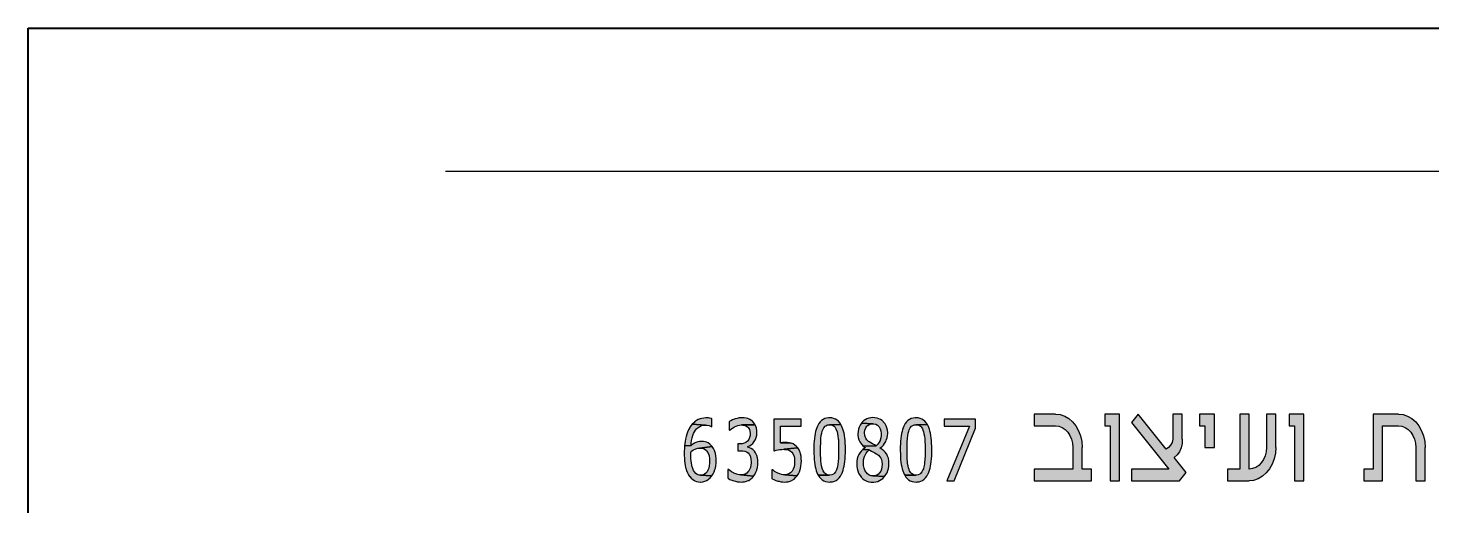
# Model space of a CAD drawing. Header units: millimetres. Extents: x 6676 to 14342, y 3639 to 5293.
# Drawn here: x 8548.6 to 8646, y 4651.9 to 4685.1 of the extents above; entities that cross this region are included whole.
import ezdxf

# ---------------------------------------------------------------- set-up
doc = ezdxf.new("R2010")
doc.units = ezdxf.units.MM
doc.layers.add('A-dim-work', color=8, linetype='Continuous')
doc.layers.add('TEXT', color=14, linetype='Continuous')
doc.layers.add('A-VIEW-30', color=6, linetype='Continuous', lineweight=15)

# ---------------------------------------------------------------- blocks, each defined once
blk = doc.blocks.new('A$C70B91C7D')
at = {"layer": 'TEXT', "true_color": 0x311916}
for points in [[(0.5984, -0.5562), (0.5972, -0.5558), (0.5928, -0.5548), (0.5903, -0.5545), (0.5858, -0.5543), (0.585, -0.5543), (0.5803, -0.5546), (0.5758, -0.5553), (0.5716, -0.5565), (0.5676, -0.5581), (0.5638, -0.5601), (0.561, -0.562), (0.5574, -0.5651), (0.554, -0.5685), (0.5838, -0.5703), (0.5877, -0.5705), (0.5919, -0.5714), (0.594, -0.5721), (0.5978, -0.574), (0.5984, -0.574)], [(0.6928, -0.5655), (0.6894, -0.5618), (0.6874, -0.5602), (0.6835, -0.5577), (0.6794, -0.5559), (0.6753, -0.5548), (0.6709, -0.5542), (0.6661, -0.554), (0.6635, -0.5541), (0.6592, -0.5545), (0.6548, -0.5554), (0.6503, -0.5566), (0.6494, -0.5569), (0.6446, -0.5587), (0.6405, -0.5606), (0.6371, -0.5626), (0.6371, -0.5822), (0.6381, -0.5822), (0.639, -0.5814), (0.6428, -0.5784), (0.6448, -0.577), (0.649, -0.5745), (0.6526, -0.5728), (0.6569, -0.5713), (0.6605, -0.5705), (0.6649, -0.5701), (0.6955, -0.5697)], [(0.7986, -0.5569), (0.7378, -0.5569), (0.7378, -0.6283), (0.7386, -0.6281), (0.7426, -0.6271), (0.7475, -0.6261), (0.7509, -0.6255), (0.7553, -0.6251), (0.7597, -0.6249), (0.7912, -0.6216), (0.7879, -0.618), (0.7845, -0.6152), (0.7806, -0.6127), (0.7766, -0.6111), (0.7756, -0.6108), (0.7521, -0.61), (0.7521, -0.5732), (0.7986, -0.5732)], [(0.8757, -0.5569), (0.8718, -0.5554), (0.8674, -0.5544), (0.8627, -0.5541), (0.8606, -0.5541), (0.856, -0.5548), (0.8519, -0.556), (0.848, -0.5578), (0.8445, -0.5603), (0.8414, -0.5634), (0.8385, -0.5671), (0.836, -0.5714), (0.8354, -0.5727), (0.8339, -0.5764), (0.8325, -0.5804), (0.8313, -0.5849), (0.8302, -0.5897), (0.8293, -0.5948), (0.8286, -0.6004), (0.8281, -0.6063), (0.8276, -0.6126), (0.8274, -0.6193), (0.8273, -0.6264), (0.8273, -0.628), (0.8275, -0.6349), (0.8277, -0.6414), (0.8282, -0.6475), (0.8288, -0.6534), (0.8295, -0.6588), (0.8305, -0.6639), (0.8316, -0.6686), (0.8328, -0.673), (0.8343, -0.677), (0.8359, -0.6806), (0.8372, -0.6832), (0.8627, -0.683), (0.8602, -0.6829), (0.8559, -0.6816), (0.8524, -0.6791), (0.8509, -0.6775), (0.8482, -0.6734), (0.8462, -0.6681), (0.8459, -0.6669), (0.8447, -0.6619), (0.8437, -0.6564), (0.8432, -0.6507), (0.8431, -0.6489), (0.8428, -0.644), (0.8426, -0.6386), (0.8425, -0.6327), (0.8424, -0.6264), (0.8424, -0.6238), (0.8425, -0.6179), (0.8427, -0.6123), (0.8429, -0.607), (0.8432, -0.602), (0.8434, -0.5999), (0.8441, -0.5939), (0.8451, -0.5887), (0.8463, -0.5841), (0.8473, -0.5812), (0.8497, -0.5766), (0.8526, -0.5731), (0.8542, -0.5718), (0.8581, -0.57), (0.8627, -0.5695), (0.8883, -0.5694), (0.8857, -0.5654), (0.8827, -0.5619), (0.8794, -0.5591)], [(0.9511, -0.5695), (0.9552, -0.5679), (0.9598, -0.5674), (0.9342, -0.5661), (0.9314, -0.5703), (0.9293, -0.5748), (0.9277, -0.5795), (0.9267, -0.5847), (0.9265, -0.5902), (0.9265, -0.5928), (0.9271, -0.5984), (0.9284, -0.6035), (0.9304, -0.6079), (0.932, -0.6105), (0.9349, -0.6141), (0.9384, -0.6176), (0.9676, -0.617), (0.9672, -0.6169), (0.9633, -0.615), (0.959, -0.6127), (0.9553, -0.6104), (0.9519, -0.6083), (0.9502, -0.607), (0.9466, -0.6035), (0.944, -0.5997), (0.9435, -0.5986), (0.9419, -0.5938), (0.9414, -0.5881), (0.9414, -0.5871), (0.9421, -0.5816), (0.9438, -0.5769), (0.9465, -0.573), (0.9475, -0.572)], [(0.9809, -0.5605), (0.9773, -0.558), (0.9735, -0.5562), (0.9693, -0.5548), (0.9647, -0.554), (0.9599, -0.5537), (0.9552, -0.554), (0.9508, -0.5549), (0.9466, -0.5563), (0.9428, -0.5584), (0.9392, -0.561), (0.9359, -0.5641), (0.9342, -0.5661), (0.9598, -0.5674), (0.9623, -0.5676), (0.9667, -0.5685), (0.9705, -0.5706), (0.9737, -0.5737), (0.9742, -0.5744), (0.9767, -0.5788), (0.9781, -0.5837), (0.9786, -0.5892), (0.9785, -0.5939), (0.9777, -0.5993), (0.9763, -0.6042), (0.9762, -0.6047), (0.9741, -0.6089), (0.9713, -0.613), (0.9676, -0.617), (0.9384, -0.6176), (0.9425, -0.6209), (0.9425, -0.6215), (0.9414, -0.6222), (0.9375, -0.6252), (0.9515, -0.6262), (0.9529, -0.6269), (0.9571, -0.6291), (0.961, -0.631), (0.9641, -0.6326), (0.9677, -0.6348), (0.9679, -0.6349), (0.9724, -0.6384), (0.9758, -0.6418), (0.9781, -0.6451), (0.9792, -0.6476), (0.9803, -0.6526), (0.9807, -0.6586), (0.9804, -0.6639), (0.9794, -0.6692), (0.9776, -0.6738), (0.9751, -0.6778), (0.9725, -0.6805), (0.9688, -0.6829), (0.9647, -0.6844), (0.9601, -0.6848), (0.9864, -0.6858), (0.9893, -0.6818), (0.9918, -0.6774), (0.9936, -0.6727), (0.995, -0.6678), (0.9957, -0.6625), (0.996, -0.6569), (0.996, -0.6564), (0.9957, -0.6504), (0.9947, -0.6451), (0.9931, -0.6403), (0.991, -0.636), (0.9904, -0.6352), (0.9877, -0.6315), (0.9845, -0.6282), (0.9807, -0.6251), (0.9763, -0.6223), (0.9763, -0.6217), (0.9801, -0.619), (0.9835, -0.6157), (0.9864, -0.6118), (0.9889, -0.6075), (0.9902, -0.6046), (0.9919, -0.5994), (0.9929, -0.5942), (0.9933, -0.589), (0.9932, -0.587), (0.9926, -0.5815), (0.9915, -0.5765), (0.9897, -0.5718), (0.9873, -0.5675), (0.9842, -0.5636), (0.9841, -0.5635)], [(1.07, -0.5569), (1.066, -0.5554), (1.0617, -0.5544), (1.057, -0.5541), (1.0548, -0.5541), (1.0503, -0.5548), (1.0461, -0.556), (1.0423, -0.5578), (1.0388, -0.5603), (1.0356, -0.5634), (1.0328, -0.5671), (1.0303, -0.5714), (1.0297, -0.5727), (1.0281, -0.5764), (1.0267, -0.5804), (1.0255, -0.5849), (1.0245, -0.5897), (1.0236, -0.5948), (1.0228, -0.6004), (1.0223, -0.6063), (1.0219, -0.6126), (1.0216, -0.6193), (1.0216, -0.6264), (1.0216, -0.628), (1.0217, -0.6349), (1.022, -0.6414), (1.0224, -0.6475), (1.023, -0.6534), (1.0238, -0.6588), (1.0248, -0.6639), (1.0259, -0.6686), (1.0271, -0.673), (1.0286, -0.677), (1.0301, -0.6806), (1.0314, -0.6832), (1.057, -0.683), (1.0544, -0.6829), (1.0502, -0.6816), (1.0466, -0.6791), (1.0452, -0.6775), (1.0425, -0.6734), (1.0405, -0.6681), (1.0401, -0.6669), (1.0389, -0.6619), (1.038, -0.6564), (1.0374, -0.6507), (1.0373, -0.6489), (1.037, -0.644), (1.0369, -0.6386), (1.0367, -0.6327), (1.0367, -0.6264), (1.0367, -0.6238), (1.0367, -0.6179), (1.0369, -0.6123), (1.0372, -0.607), (1.0375, -0.602), (1.0377, -0.5999), (1.0384, -0.5939), (1.0393, -0.5887), (1.0405, -0.5841), (1.0416, -0.5812), (1.0439, -0.5766), (1.0469, -0.5731), (1.0485, -0.5718), (1.0524, -0.57), (1.057, -0.5695), (1.0825, -0.5694), (1.0799, -0.5654), (1.0769, -0.5619), (1.0736, -0.5591)], [(1.1903, -0.5569), (1.1199, -0.5569), (1.1199, -0.5732), (1.1772, -0.5732), (1.1264, -0.6955), (1.1423, -0.6955), (1.1903, -0.5777)], [(1.4003, -0.5556), (1.3909, -0.5502), (1.3807, -0.5467), (1.3703, -0.5456), (1.3223, -0.5456), (1.3223, -0.5718), (1.3703, -0.5718), (1.378, -0.5727), (1.3853, -0.5756), (1.3919, -0.5801), (1.3978, -0.5862), (1.4027, -0.5936), (1.4063, -0.602), (1.4084, -0.6111), (1.4092, -0.6205), (1.4092, -0.6693), (1.3223, -0.6693), (1.3223, -0.6955), (1.4512, -0.6955), (1.4512, -0.6693), (1.4302, -0.6693), (1.4302, -0.6205), (1.4294, -0.6076), (1.4267, -0.5949), (1.4223, -0.5831), (1.4161, -0.5724), (1.4088, -0.5631)], [(1.5143, -0.5456), (1.4813, -0.5456), (1.4813, -0.5718), (1.4932, -0.5718), (1.4932, -0.6955), (1.5143, -0.6955)], [(1.6552, -0.5456), (1.6342, -0.5456), (1.6342, -0.6018), (1.6322, -0.6092), (1.6289, -0.6155), (1.6245, -0.6207), (1.6193, -0.6244), (1.5563, -0.5456), (1.5412, -0.5644), (1.6253, -0.6693), (1.5412, -0.6693), (1.5412, -0.6955), (1.6492, -0.6955), (1.6642, -0.6768), (1.6372, -0.6431), (1.6438, -0.6375), (1.6492, -0.6302), (1.653, -0.6215), (1.655, -0.6119), (1.6552, -0.6018)], [(1.7273, -0.5456), (1.6941, -0.5456), (1.6941, -0.5718), (1.7062, -0.5718), (1.7062, -0.6205), (1.7273, -0.6205)], [(1.8651, -0.5456), (1.8441, -0.5456), (1.8441, -0.6205), (1.8435, -0.6302), (1.8412, -0.6392), (1.8375, -0.6477), (1.8327, -0.655), (1.8269, -0.6612), (1.8202, -0.6656), (1.8128, -0.6683), (1.8051, -0.6693), (1.8051, -0.5456), (1.7841, -0.5456), (1.7841, -0.6693), (1.7571, -0.6693), (1.7571, -0.6955), (1.8051, -0.6955), (1.8155, -0.6946), (1.8257, -0.6911), (1.8352, -0.6855), (1.8437, -0.678), (1.8512, -0.6687), (1.8572, -0.6581), (1.8616, -0.6462), (1.8643, -0.6336), (1.8651, -0.6205)], [(1.9281, -0.5456), (1.8951, -0.5456), (1.8951, -0.5718), (1.9071, -0.5718), (1.9071, -0.6955), (1.9281, -0.6955)], [(2.171, -0.5556), (2.1615, -0.5502), (2.1515, -0.5467), (2.1411, -0.5456), (2.084, -0.5456), (2.084, -0.6693), (2.063, -0.6693), (2.063, -0.6955), (2.105, -0.6955), (2.105, -0.5718), (2.1411, -0.5718), (2.1486, -0.5727), (2.1559, -0.5756), (2.1627, -0.5801), (2.1687, -0.5862), (2.1735, -0.5936), (2.1771, -0.602), (2.1793, -0.6111), (2.18, -0.6205), (2.18, -0.6955), (2.201, -0.6955), (2.201, -0.6205), (2.2001, -0.6076), (2.1974, -0.5949), (2.1929, -0.5831), (2.187, -0.5724), (2.1796, -0.5631)], [(0.5673, -0.5758), (0.5709, -0.5734), (0.5749, -0.5717), (0.5792, -0.5706), (0.5838, -0.5703), (0.554, -0.5685), (0.5509, -0.5723), (0.5482, -0.5766), (0.548, -0.577), (0.5457, -0.5814), (0.5437, -0.5861), (0.5419, -0.5911), (0.5404, -0.5964), (0.5391, -0.602), (0.5382, -0.6068), (0.5374, -0.612), (0.5368, -0.6174), (0.5514, -0.6166), (0.5519, -0.6108), (0.5527, -0.6048), (0.5539, -0.5993), (0.5554, -0.5942), (0.5571, -0.5897), (0.5591, -0.5856), (0.5615, -0.582), (0.564, -0.5789)], [(0.6983, -0.5775), (0.6969, -0.5726), (0.6955, -0.5697), (0.6649, -0.5701), (0.668, -0.5703), (0.6722, -0.571), (0.6746, -0.5719), (0.6785, -0.5744), (0.68, -0.5759), (0.6826, -0.5804), (0.6837, -0.5838), (0.6843, -0.5894), (0.6841, -0.5935), (0.683, -0.5987), (0.6809, -0.6031), (0.678, -0.6067), (0.6747, -0.6093), (0.6708, -0.6111), (0.6664, -0.6123), (0.6616, -0.6127), (0.6568, -0.6127), (0.6568, -0.6281), (0.6631, -0.6281), (0.6636, -0.6281), (0.6681, -0.6284), (0.6724, -0.6291), (0.676, -0.6305), (0.6797, -0.6331), (0.6823, -0.636), (0.6847, -0.6407), (0.6851, -0.642), (0.6861, -0.647), (0.6864, -0.6531), (0.6863, -0.6551), (0.6859, -0.6608), (0.6848, -0.6656), (0.683, -0.6702), (0.6803, -0.6746), (0.6801, -0.6749), (0.6767, -0.6782), (0.6727, -0.6805), (0.6722, -0.6806), (0.6678, -0.6819), (0.6635, -0.6823), (0.6918, -0.6854), (0.6946, -0.6812), (0.697, -0.6766), (0.699, -0.6716), (0.6993, -0.6706), (0.7005, -0.6655), (0.7012, -0.6601), (0.7015, -0.6544), (0.7013, -0.6492), (0.7006, -0.6438), (0.6994, -0.639), (0.6988, -0.6375), (0.6965, -0.6327), (0.6937, -0.6288), (0.6937, -0.6287), (0.6902, -0.6252), (0.6864, -0.6227), (0.6829, -0.6212), (0.6789, -0.6198), (0.6789, -0.6185), (0.6828, -0.617), (0.6866, -0.6147), (0.6901, -0.6115), (0.6933, -0.6075), (0.6935, -0.6073), (0.6961, -0.6028), (0.6979, -0.5981), (0.699, -0.5929), (0.6994, -0.5875), (0.6991, -0.5828)], [(0.8912, -0.5757), (0.8896, -0.5721), (0.8883, -0.5694), (0.8627, -0.5695), (0.8651, -0.5696), (0.8694, -0.5707), (0.873, -0.5731), (0.8743, -0.5746), (0.877, -0.5787), (0.8791, -0.5839), (0.8794, -0.585), (0.8806, -0.5898), (0.8815, -0.5953), (0.8822, -0.6014), (0.8824, -0.6037), (0.8827, -0.6088), (0.8829, -0.6142), (0.883, -0.62), (0.8831, -0.6262), (0.8831, -0.6293), (0.883, -0.6353), (0.8828, -0.6409), (0.8825, -0.6462), (0.8822, -0.6511), (0.882, -0.6526), (0.8813, -0.6585), (0.8803, -0.6639), (0.8791, -0.6684), (0.8782, -0.6711), (0.8759, -0.6758), (0.873, -0.6794), (0.8713, -0.6806), (0.8674, -0.6824), (0.8627, -0.683), (0.8372, -0.6832), (0.8398, -0.6872), (0.8428, -0.6906), (0.8461, -0.6934), (0.8497, -0.6956), (0.8537, -0.6972), (0.8581, -0.6981), (0.8627, -0.6984), (0.8651, -0.6983), (0.8696, -0.6977), (0.8737, -0.6965), (0.8776, -0.6946), (0.8811, -0.6921), (0.8842, -0.689), (0.8871, -0.6853), (0.8896, -0.6809), (0.8901, -0.6798), (0.8917, -0.6761), (0.893, -0.6721), (0.8942, -0.6676), (0.8953, -0.6628), (0.8962, -0.6576), (0.8969, -0.6521), (0.8975, -0.6462), (0.8979, -0.6399), (0.8981, -0.6332), (0.8982, -0.6262), (0.8982, -0.6248), (0.8981, -0.618), (0.8978, -0.6114), (0.8974, -0.6053), (0.8968, -0.5995), (0.896, -0.5941), (0.8951, -0.5889), (0.894, -0.5842), (0.8926, -0.5798)], [(1.0882, -0.5842), (1.0869, -0.5798), (1.0855, -0.5757), (1.0839, -0.5721), (1.0825, -0.5694), (1.057, -0.5695), (1.0593, -0.5696), (1.0637, -0.5707), (1.0672, -0.5731), (1.0686, -0.5746), (1.0712, -0.5787), (1.0733, -0.5839), (1.0737, -0.585), (1.0748, -0.5898), (1.0758, -0.5953), (1.0764, -0.6014), (1.0767, -0.6037), (1.0769, -0.6088), (1.0771, -0.6142), (1.0773, -0.62), (1.0774, -0.6262), (1.0773, -0.6293), (1.0773, -0.6353), (1.0771, -0.6409), (1.0768, -0.6462), (1.0764, -0.6511), (1.0763, -0.6526), (1.0756, -0.6585), (1.0746, -0.6639), (1.0734, -0.6684), (1.0725, -0.6711), (1.0701, -0.6758), (1.0672, -0.6794), (1.0655, -0.6806), (1.0616, -0.6824), (1.057, -0.683), (1.0314, -0.6832), (1.0341, -0.6872), (1.037, -0.6906), (1.0403, -0.6934), (1.044, -0.6956), (1.048, -0.6972), (1.0524, -0.6981), (1.057, -0.6984), (1.0593, -0.6983), (1.0638, -0.6977), (1.068, -0.6965), (1.0718, -0.6946), (1.0753, -0.6921), (1.0785, -0.689), (1.0813, -0.6853), (1.0838, -0.6809), (1.0843, -0.6798), (1.0859, -0.6761), (1.0873, -0.6721), (1.0885, -0.6676), (1.0896, -0.6628), (1.0904, -0.6576), (1.0912, -0.6521), (1.0917, -0.6462), (1.0922, -0.6399), (1.0924, -0.6332), (1.0925, -0.6262), (1.0925, -0.6248), (1.0923, -0.618), (1.092, -0.6114), (1.0916, -0.6053), (1.091, -0.5995), (1.0902, -0.5941), (1.0893, -0.5889)], [(0.5992, -0.6188), (0.5959, -0.6152), (0.5935, -0.6131), (0.5896, -0.6103), (0.5858, -0.6086), (0.5835, -0.6079), (0.5792, -0.6072), (0.5745, -0.607), (0.5707, -0.6072), (0.5663, -0.608), (0.5622, -0.6095), (0.5591, -0.6111), (0.5552, -0.6136), (0.5514, -0.6166), (0.5368, -0.6174), (0.5364, -0.6229), (0.5361, -0.6287), (0.5361, -0.6346), (0.5361, -0.6391), (0.5364, -0.6451), (0.5368, -0.6508), (0.5375, -0.6561), (0.5383, -0.6611), (0.5393, -0.6657), (0.5397, -0.6671), (0.5415, -0.6727), (0.5435, -0.6776), (0.5457, -0.682), (0.5484, -0.686), (0.5516, -0.6898), (0.5553, -0.6928), (0.5592, -0.6952), (0.5598, -0.6956), (0.5638, -0.6972), (0.5682, -0.6981), (0.5728, -0.6984), (0.5736, -0.6984), (0.5781, -0.6979), (0.5824, -0.6968), (0.5864, -0.6951), (0.5869, -0.6948), (0.5907, -0.6923), (0.5942, -0.6892), (0.5976, -0.6854), (0.5984, -0.6844), (0.5729, -0.6833), (0.5697, -0.6829), (0.5655, -0.6815), (0.5624, -0.6793), (0.559, -0.6753), (0.5571, -0.6724), (0.5551, -0.6678), (0.5533, -0.6619), (0.5531, -0.6608), (0.5522, -0.6562), (0.5515, -0.6509), (0.5511, -0.6451), (0.551, -0.6386), (0.5511, -0.6338), (0.5514, -0.6299), (0.553, -0.6286), (0.557, -0.6261), (0.561, -0.6242), (0.5624, -0.6237), (0.5668, -0.6226), (0.5712, -0.6223)], [(0.605, -0.6298), (0.6042, -0.6276), (0.602, -0.623), (0.5992, -0.6188), (0.5712, -0.6223), (0.5744, -0.6224), (0.5787, -0.6232), (0.5815, -0.6243), (0.5853, -0.6271), (0.5862, -0.6281), (0.5891, -0.6322), (0.5911, -0.637), (0.5919, -0.6399), (0.5926, -0.6452), (0.5929, -0.6513), (0.5928, -0.6558), (0.5922, -0.6618), (0.5911, -0.667), (0.5895, -0.6714), (0.5874, -0.6752), (0.5848, -0.6783), (0.5813, -0.6811), (0.5773, -0.6827), (0.5729, -0.6833), (0.5984, -0.6844), (0.601, -0.6802), (0.6033, -0.6756), (0.6052, -0.6703), (0.6061, -0.6669), (0.6072, -0.6617), (0.6078, -0.6563), (0.608, -0.6506), (0.6079, -0.6454), (0.6073, -0.6398), (0.6064, -0.6346)], [(0.7977, -0.6354), (0.7964, -0.631), (0.7962, -0.6305), (0.794, -0.6258), (0.7912, -0.6216), (0.7597, -0.6249), (0.7615, -0.625), (0.766, -0.6254), (0.7701, -0.6264), (0.7702, -0.6264), (0.7744, -0.6284), (0.7779, -0.6314), (0.7803, -0.6345), (0.7826, -0.6392), (0.7829, -0.6403), (0.7839, -0.6453), (0.7842, -0.6513), (0.7841, -0.6536), (0.7837, -0.6593), (0.7828, -0.6642), (0.7828, -0.6643), (0.7809, -0.6694), (0.7785, -0.6739), (0.7783, -0.6741), (0.7751, -0.6778), (0.7712, -0.6803), (0.7669, -0.6818), (0.7625, -0.6823), (0.79, -0.6841), (0.7927, -0.6799), (0.7949, -0.6752), (0.7968, -0.67), (0.7974, -0.6678), (0.7984, -0.6625), (0.7991, -0.6571), (0.7993, -0.6514), (0.7992, -0.6463), (0.7986, -0.6406)], [(0.9403, -0.6436), (0.942, -0.6387), (0.9424, -0.6379), (0.9448, -0.6335), (0.9478, -0.6296), (0.9515, -0.6262), (0.9375, -0.6252), (0.9341, -0.6285), (0.9311, -0.6323), (0.9286, -0.6365), (0.9286, -0.6366), (0.9265, -0.6414), (0.925, -0.6465), (0.924, -0.6518), (0.9238, -0.6573), (0.9238, -0.6574), (0.924, -0.6629), (0.9249, -0.6683), (0.9262, -0.6735), (0.928, -0.6782), (0.9304, -0.6827), (0.9333, -0.6868), (0.9336, -0.6872), (0.937, -0.6906), (0.9407, -0.6934), (0.9448, -0.6956), (0.9467, -0.6964), (0.9509, -0.6977), (0.9553, -0.6984), (0.9599, -0.6987), (0.9624, -0.6986), (0.9669, -0.6981), (0.9712, -0.6969), (0.9752, -0.6952), (0.9789, -0.6929), (0.9824, -0.6901), (0.9857, -0.6867), (0.9864, -0.6858), (0.9601, -0.6848), (0.9558, -0.6844), (0.9517, -0.6828), (0.9481, -0.6802), (0.9448, -0.6766), (0.9443, -0.6758), (0.9419, -0.6716), (0.9401, -0.6669), (0.9391, -0.6616), (0.9387, -0.6559), (0.9388, -0.6544), (0.9392, -0.6488)], [(0.6917, -0.6856), (0.6918, -0.6854), (0.6635, -0.6823), (0.6606, -0.6822), (0.6563, -0.6815), (0.652, -0.6802), (0.6477, -0.6784), (0.6466, -0.6779), (0.6422, -0.6754), (0.6383, -0.6728), (0.6352, -0.6702), (0.6341, -0.6702), (0.6341, -0.6899), (0.6352, -0.6905), (0.6389, -0.6925), (0.6432, -0.6943), (0.6478, -0.6959), (0.6513, -0.6968), (0.6556, -0.6977), (0.66, -0.6983), (0.6644, -0.6984), (0.6673, -0.6983), (0.6718, -0.6978), (0.676, -0.6967), (0.6799, -0.6952), (0.6809, -0.6947), (0.6848, -0.6923), (0.6885, -0.6892)], [(0.7864, -0.6885), (0.7895, -0.6848), (0.79, -0.6841), (0.7625, -0.6823), (0.7585, -0.6821), (0.7543, -0.6812), (0.7507, -0.68), (0.7463, -0.6782), (0.7431, -0.6767), (0.7392, -0.6744), (0.7378, -0.6735), (0.7343, -0.6708), (0.7332, -0.6708), (0.7332, -0.6905), (0.734, -0.691), (0.7378, -0.693), (0.742, -0.6947), (0.7466, -0.6962), (0.7491, -0.6968), (0.7535, -0.6977), (0.7579, -0.6983), (0.7623, -0.6984), (0.7653, -0.6983), (0.7697, -0.6977), (0.774, -0.6965), (0.7779, -0.6948), (0.7789, -0.6943), (0.7829, -0.6916)]]:
    blk.add_hatch(color=19, dxfattribs=at).paths.add_polyline_path(points)
blk.add_hatch(color=19, dxfattribs=at).paths.add_polyline_path([(0.7671, -0.6095), (0.7622, -0.6093), (0.7619, -0.6093), (0.7574, -0.6095), (0.7566, -0.6096), (0.7521, -0.61), (0.7756, -0.6108), (0.7716, -0.61)], flags=17)
at = {"layer": 'TEXT', "color": 19, "true_color": 0x311916}
blk.add_line((0, 0), (4.3548, 0), dxfattribs=at)
for points in [[(0.5858, -0.5543), (0.585, -0.5543), (0.5803, -0.5546), (0.5758, -0.5553), (0.5716, -0.5565), (0.5676, -0.5581), (0.5638, -0.5601), (0.561, -0.562), (0.5574, -0.5651), (0.554, -0.5685), (0.5838, -0.5703), (0.5877, -0.5705), (0.5919, -0.5714), (0.594, -0.5721), (0.5978, -0.574), (0.5984, -0.574), (0.5984, -0.5562), (0.5972, -0.5558), (0.5928, -0.5548), (0.5903, -0.5545)], [(0.6661, -0.554), (0.6635, -0.5541), (0.6592, -0.5545), (0.6548, -0.5554), (0.6503, -0.5566), (0.6494, -0.5569), (0.6446, -0.5587), (0.6405, -0.5606), (0.6371, -0.5626), (0.6371, -0.5822), (0.6381, -0.5822), (0.639, -0.5814), (0.6428, -0.5784), (0.6448, -0.577), (0.649, -0.5745), (0.6526, -0.5728), (0.6569, -0.5713), (0.6605, -0.5705), (0.6649, -0.5701), (0.6955, -0.5697), (0.6928, -0.5655), (0.6894, -0.5618), (0.6874, -0.5602), (0.6835, -0.5577), (0.6793, -0.5558), (0.6792, -0.5558), (0.6753, -0.5548), (0.6709, -0.5542)], [(0.7986, -0.5569), (0.7378, -0.5569), (0.7378, -0.6283), (0.7386, -0.6281), (0.7426, -0.6271), (0.7475, -0.6261), (0.7509, -0.6255), (0.7553, -0.6251), (0.7597, -0.6249), (0.7912, -0.6216), (0.7879, -0.618), (0.7845, -0.6152), (0.7806, -0.6127), (0.7766, -0.6111), (0.7756, -0.6108), (0.7521, -0.61), (0.7521, -0.5732), (0.7986, -0.5732)], [(0.8627, -0.5541), (0.8606, -0.5541), (0.856, -0.5548), (0.8519, -0.556), (0.848, -0.5578), (0.8445, -0.5603), (0.8414, -0.5634), (0.8385, -0.5671), (0.836, -0.5714), (0.8354, -0.5727), (0.8339, -0.5764), (0.8325, -0.5804), (0.8313, -0.5849), (0.8302, -0.5897), (0.8293, -0.5948), (0.8286, -0.6004), (0.8281, -0.6063), (0.8276, -0.6126), (0.8274, -0.6193), (0.8273, -0.6264), (0.8273, -0.628), (0.8275, -0.6349), (0.8277, -0.6414), (0.8282, -0.6475), (0.8288, -0.6534), (0.8295, -0.6588), (0.8305, -0.6639), (0.8316, -0.6686), (0.8328, -0.673), (0.8343, -0.677), (0.8359, -0.6806), (0.8372, -0.6832), (0.8627, -0.683), (0.8602, -0.6829), (0.8559, -0.6816), (0.8524, -0.6791), (0.8509, -0.6775), (0.8482, -0.6734), (0.8462, -0.6681), (0.8459, -0.6669), (0.8447, -0.6619), (0.8437, -0.6564), (0.8432, -0.6507), (0.8431, -0.6489), (0.8428, -0.644), (0.8426, -0.6386), (0.8425, -0.6327), (0.8424, -0.6264), (0.8424, -0.6238), (0.8425, -0.6179), (0.8427, -0.6123), (0.8429, -0.607), (0.8432, -0.602), (0.8434, -0.5999), (0.8441, -0.5939), (0.8451, -0.5887), (0.8463, -0.5841), (0.8473, -0.5812), (0.8497, -0.5766), (0.8526, -0.5731), (0.8542, -0.5718), (0.8581, -0.57), (0.8627, -0.5695), (0.8883, -0.5694), (0.8857, -0.5654), (0.8827, -0.5619), (0.8794, -0.5591), (0.8757, -0.5569), (0.8718, -0.5554), (0.8674, -0.5544)], [(0.9342, -0.5661), (0.9314, -0.5703), (0.9293, -0.5748), (0.9277, -0.5795), (0.9267, -0.5847), (0.9265, -0.5902), (0.9265, -0.5928), (0.9271, -0.5984), (0.9284, -0.6035), (0.9304, -0.6079), (0.932, -0.6105), (0.9349, -0.6141), (0.9384, -0.6176), (0.9676, -0.617), (0.9672, -0.6169), (0.9633, -0.615), (0.959, -0.6127), (0.9553, -0.6104), (0.9519, -0.6083), (0.9502, -0.607), (0.9466, -0.6035), (0.944, -0.5997), (0.9435, -0.5986), (0.9419, -0.5938), (0.9414, -0.5881), (0.9414, -0.5871), (0.9421, -0.5816), (0.9438, -0.5769), (0.9465, -0.573), (0.9475, -0.572), (0.9511, -0.5695), (0.9552, -0.5679), (0.9598, -0.5674)], [(0.9599, -0.5537), (0.9599, -0.5537), (0.9552, -0.554), (0.9508, -0.5549), (0.9466, -0.5563), (0.9428, -0.5584), (0.9392, -0.561), (0.9359, -0.5641), (0.9342, -0.5661), (0.9598, -0.5674), (0.9623, -0.5676), (0.9667, -0.5685), (0.9705, -0.5706), (0.9737, -0.5737), (0.9742, -0.5744), (0.9767, -0.5788), (0.9781, -0.5837), (0.9786, -0.5892), (0.9785, -0.5939), (0.9777, -0.5993), (0.9763, -0.6042), (0.9762, -0.6047), (0.9741, -0.6089), (0.9713, -0.613), (0.9676, -0.617), (0.9384, -0.6176), (0.9425, -0.6209), (0.9425, -0.6215), (0.9414, -0.6222), (0.9375, -0.6252), (0.9515, -0.6262), (0.9529, -0.6269), (0.9571, -0.6291), (0.961, -0.631), (0.9641, -0.6326), (0.9677, -0.6348), (0.9679, -0.6349), (0.9724, -0.6384), (0.9758, -0.6418), (0.9781, -0.6451), (0.9792, -0.6476), (0.9803, -0.6526), (0.9807, -0.6586), (0.9804, -0.6639), (0.9794, -0.6692), (0.9776, -0.6738), (0.9751, -0.6778), (0.9725, -0.6805), (0.9688, -0.6829), (0.9647, -0.6844), (0.9601, -0.6848), (0.9864, -0.6858), (0.9893, -0.6818), (0.9918, -0.6774), (0.9936, -0.6727), (0.995, -0.6678), (0.9957, -0.6625), (0.996, -0.6569), (0.996, -0.6564), (0.9957, -0.6504), (0.9947, -0.6451), (0.9931, -0.6403), (0.991, -0.636), (0.9904, -0.6352), (0.9877, -0.6315), (0.9845, -0.6282), (0.9807, -0.6251), (0.9763, -0.6223), (0.9763, -0.6217), (0.9801, -0.619), (0.9835, -0.6157), (0.9864, -0.6118), (0.9889, -0.6075), (0.9902, -0.6046), (0.9919, -0.5994), (0.9929, -0.5942), (0.9933, -0.589), (0.9932, -0.587), (0.9926, -0.5815), (0.9915, -0.5765), (0.9897, -0.5718), (0.9873, -0.5675), (0.9842, -0.5636), (0.9841, -0.5635), (0.9809, -0.5605), (0.9773, -0.558), (0.9735, -0.5562), (0.9693, -0.5548), (0.9647, -0.554)], [(1.057, -0.5541), (1.0548, -0.5541), (1.0503, -0.5548), (1.0461, -0.556), (1.0423, -0.5578), (1.0388, -0.5603), (1.0356, -0.5634), (1.0328, -0.5671), (1.0303, -0.5714), (1.0297, -0.5727), (1.0281, -0.5764), (1.0267, -0.5804), (1.0255, -0.5849), (1.0245, -0.5897), (1.0236, -0.5948), (1.0228, -0.6004), (1.0223, -0.6063), (1.0219, -0.6126), (1.0216, -0.6193), (1.0216, -0.6264), (1.0216, -0.628), (1.0217, -0.6349), (1.022, -0.6414), (1.0224, -0.6475), (1.023, -0.6534), (1.0238, -0.6588), (1.0248, -0.6639), (1.0259, -0.6686), (1.0271, -0.673), (1.0286, -0.677), (1.0301, -0.6806), (1.0314, -0.6832), (1.057, -0.683), (1.0544, -0.6829), (1.0502, -0.6816), (1.0466, -0.6791), (1.0452, -0.6775), (1.0425, -0.6734), (1.0405, -0.6681), (1.0401, -0.6669), (1.0389, -0.6619), (1.038, -0.6564), (1.0374, -0.6507), (1.0373, -0.6489), (1.037, -0.644), (1.0369, -0.6386), (1.0367, -0.6327), (1.0367, -0.6264), (1.0367, -0.6238), (1.0367, -0.6179), (1.0369, -0.6123), (1.0372, -0.607), (1.0375, -0.602), (1.0377, -0.5999), (1.0384, -0.5939), (1.0393, -0.5887), (1.0405, -0.5841), (1.0416, -0.5812), (1.0439, -0.5766), (1.0469, -0.5731), (1.0485, -0.5718), (1.0524, -0.57), (1.057, -0.5695), (1.0825, -0.5694), (1.0799, -0.5654), (1.0769, -0.5619), (1.0736, -0.5591), (1.07, -0.5569), (1.066, -0.5554), (1.0617, -0.5544)], [(1.1903, -0.5569), (1.1199, -0.5569), (1.1199, -0.5732), (1.1772, -0.5732), (1.1264, -0.6955), (1.1423, -0.6955), (1.1903, -0.5777)], [(1.5143, -0.6955), (1.5143, -0.5456), (1.4813, -0.5456), (1.4813, -0.5718), (1.4932, -0.5718), (1.4932, -0.6955), (1.5143, -0.6955)], [(1.7273, -0.6205), (1.7273, -0.5456), (1.6941, -0.5456), (1.6941, -0.5718), (1.7062, -0.5718), (1.7062, -0.6205), (1.7273, -0.6205)], [(1.9281, -0.6955), (1.9281, -0.5456), (1.8951, -0.5456), (1.8951, -0.5718), (1.9071, -0.5718), (1.9071, -0.6955), (1.9281, -0.6955)], [(0.554, -0.5685), (0.5509, -0.5723), (0.5482, -0.5766), (0.548, -0.577), (0.5457, -0.5814), (0.5437, -0.5861), (0.5419, -0.5911), (0.5404, -0.5964), (0.5391, -0.602), (0.5382, -0.6068), (0.5374, -0.612), (0.5368, -0.6174), (0.5514, -0.6166), (0.5519, -0.6108), (0.5527, -0.6048), (0.5539, -0.5993), (0.5554, -0.5942), (0.5571, -0.5897), (0.5591, -0.5856), (0.5615, -0.582), (0.564, -0.5789), (0.5673, -0.5758), (0.5709, -0.5734), (0.5749, -0.5717), (0.5792, -0.5706), (0.5838, -0.5703)], [(0.6955, -0.5697), (0.6649, -0.5701), (0.668, -0.5703), (0.6722, -0.571), (0.6746, -0.5719), (0.6785, -0.5744), (0.68, -0.5759), (0.6826, -0.5804), (0.6837, -0.5838), (0.6843, -0.5894), (0.6841, -0.5935), (0.683, -0.5987), (0.6809, -0.6031), (0.678, -0.6067), (0.6747, -0.6093), (0.6708, -0.6111), (0.6664, -0.6123), (0.6616, -0.6127), (0.6568, -0.6127), (0.6568, -0.6281), (0.6631, -0.6281), (0.6636, -0.6281), (0.6681, -0.6284), (0.6724, -0.6291), (0.676, -0.6305), (0.6797, -0.6331), (0.6823, -0.636), (0.6847, -0.6407), (0.6851, -0.642), (0.6861, -0.647), (0.6864, -0.6531), (0.6863, -0.6551), (0.6859, -0.6608), (0.6848, -0.6656), (0.683, -0.6702), (0.6803, -0.6746), (0.6801, -0.6749), (0.6767, -0.6782), (0.6727, -0.6805), (0.6722, -0.6806), (0.6678, -0.6819), (0.6635, -0.6823), (0.6918, -0.6854), (0.6946, -0.6812), (0.697, -0.6766), (0.699, -0.6716), (0.6993, -0.6706), (0.7005, -0.6655), (0.7012, -0.6601), (0.7015, -0.6544), (0.7013, -0.6492), (0.7006, -0.6438), (0.6994, -0.639), (0.6988, -0.6375), (0.6965, -0.6327), (0.6937, -0.6288), (0.6937, -0.6287), (0.6902, -0.6252), (0.6864, -0.6227), (0.6829, -0.6212), (0.6789, -0.6198), (0.6789, -0.6185), (0.6828, -0.617), (0.6866, -0.6147), (0.6901, -0.6115), (0.6933, -0.6075), (0.6935, -0.6073), (0.6961, -0.6028), (0.6979, -0.5981), (0.699, -0.5929), (0.6994, -0.5875), (0.6991, -0.5828), (0.6983, -0.5775), (0.6969, -0.5726)], [(0.8883, -0.5694), (0.8627, -0.5695), (0.8651, -0.5696), (0.8694, -0.5707), (0.873, -0.5731), (0.8743, -0.5746), (0.877, -0.5787), (0.8791, -0.5839), (0.8794, -0.585), (0.8806, -0.5898), (0.8815, -0.5953), (0.8822, -0.6014), (0.8824, -0.6037), (0.8827, -0.6088), (0.8829, -0.6142), (0.883, -0.62), (0.8831, -0.6262), (0.8831, -0.6293), (0.883, -0.6353), (0.8828, -0.6409), (0.8825, -0.6462), (0.8822, -0.6511), (0.882, -0.6526), (0.8813, -0.6585), (0.8803, -0.6639), (0.8791, -0.6684), (0.8782, -0.6711), (0.8759, -0.6758), (0.873, -0.6794), (0.8713, -0.6806), (0.8674, -0.6824), (0.8627, -0.683), (0.8372, -0.6832), (0.8398, -0.6872), (0.8428, -0.6906), (0.8461, -0.6934), (0.8497, -0.6956), (0.8537, -0.6972), (0.8581, -0.6981), (0.8627, -0.6984), (0.8651, -0.6983), (0.8696, -0.6977), (0.8737, -0.6965), (0.8776, -0.6946), (0.8811, -0.6921), (0.8842, -0.689), (0.8871, -0.6853), (0.8896, -0.6809), (0.8901, -0.6798), (0.8917, -0.6761), (0.893, -0.6721), (0.8942, -0.6676), (0.8953, -0.6628), (0.8962, -0.6576), (0.8969, -0.6521), (0.8975, -0.6462), (0.8979, -0.6399), (0.8981, -0.6332), (0.8982, -0.6262), (0.8982, -0.6248), (0.8981, -0.618), (0.8978, -0.6114), (0.8974, -0.6053), (0.8968, -0.5995), (0.896, -0.5941), (0.8951, -0.5889), (0.894, -0.5842), (0.8926, -0.5798), (0.8912, -0.5757), (0.8896, -0.5721)], [(1.0825, -0.5694), (1.057, -0.5695), (1.0593, -0.5696), (1.0637, -0.5707), (1.0672, -0.5731), (1.0686, -0.5746), (1.0712, -0.5787), (1.0733, -0.5839), (1.0737, -0.585), (1.0748, -0.5898), (1.0758, -0.5953), (1.0764, -0.6014), (1.0767, -0.6037), (1.0769, -0.6088), (1.0771, -0.6142), (1.0773, -0.62), (1.0774, -0.6262), (1.0773, -0.6293), (1.0773, -0.6353), (1.0771, -0.6409), (1.0768, -0.6462), (1.0764, -0.6511), (1.0763, -0.6526), (1.0756, -0.6585), (1.0746, -0.6639), (1.0734, -0.6684), (1.0725, -0.6711), (1.0701, -0.6758), (1.0672, -0.6794), (1.0655, -0.6806), (1.0616, -0.6824), (1.057, -0.683), (1.0314, -0.6832), (1.0341, -0.6872), (1.037, -0.6906), (1.0403, -0.6934), (1.044, -0.6956), (1.048, -0.6972), (1.0524, -0.6981), (1.057, -0.6984), (1.0593, -0.6983), (1.0638, -0.6977), (1.068, -0.6965), (1.0718, -0.6946), (1.0753, -0.6921), (1.0785, -0.689), (1.0813, -0.6853), (1.0838, -0.6809), (1.0843, -0.6798), (1.0859, -0.6761), (1.0873, -0.6721), (1.0885, -0.6676), (1.0896, -0.6628), (1.0904, -0.6576), (1.0912, -0.6521), (1.0917, -0.6462), (1.0922, -0.6399), (1.0924, -0.6332), (1.0925, -0.6262), (1.0925, -0.6248), (1.0923, -0.618), (1.092, -0.6114), (1.0916, -0.6053), (1.091, -0.5995), (1.0902, -0.5941), (1.0893, -0.5889), (1.0882, -0.5842), (1.0869, -0.5798), (1.0855, -0.5757), (1.0839, -0.5721)], [(0.5745, -0.607), (0.5707, -0.6072), (0.5663, -0.608), (0.5622, -0.6095), (0.5591, -0.6111), (0.5552, -0.6136), (0.5514, -0.6166), (0.5368, -0.6174), (0.5364, -0.6229), (0.5361, -0.6287), (0.5361, -0.6346), (0.5361, -0.6391), (0.5364, -0.6451), (0.5368, -0.6508), (0.5375, -0.6561), (0.5383, -0.6611), (0.5393, -0.6657), (0.5397, -0.6671), (0.5415, -0.6727), (0.5435, -0.6776), (0.5457, -0.682), (0.5483, -0.6858), (0.5484, -0.686), (0.5516, -0.6898), (0.5553, -0.6928), (0.5592, -0.6952), (0.5598, -0.6956), (0.5638, -0.6972), (0.5682, -0.6981), (0.5728, -0.6984), (0.5736, -0.6984), (0.5781, -0.6979), (0.5824, -0.6968), (0.5864, -0.6951), (0.5869, -0.6948), (0.5907, -0.6923), (0.5942, -0.6892), (0.5976, -0.6854), (0.5984, -0.6844), (0.5729, -0.6833), (0.5697, -0.6829), (0.5655, -0.6815), (0.5624, -0.6793), (0.559, -0.6753), (0.5571, -0.6724), (0.5551, -0.6678), (0.5533, -0.6619), (0.5531, -0.6608), (0.5522, -0.6562), (0.5515, -0.6509), (0.5511, -0.6451), (0.551, -0.6386), (0.5511, -0.6338), (0.5514, -0.6299), (0.553, -0.6286), (0.557, -0.6261), (0.561, -0.6242), (0.5624, -0.6237), (0.5668, -0.6226), (0.5712, -0.6223), (0.5992, -0.6188), (0.5959, -0.6152), (0.5935, -0.6131), (0.5896, -0.6103), (0.5858, -0.6086), (0.5835, -0.6079), (0.5792, -0.6072)], [(0.5992, -0.6188), (0.5712, -0.6223), (0.5744, -0.6224), (0.5787, -0.6232), (0.5815, -0.6243), (0.5853, -0.6271), (0.5862, -0.6281), (0.5891, -0.6322), (0.5911, -0.637), (0.5919, -0.6399), (0.5926, -0.6452), (0.5929, -0.6513), (0.5928, -0.6558), (0.5922, -0.6618), (0.5911, -0.667), (0.5895, -0.6714), (0.5874, -0.6752), (0.5848, -0.6783), (0.5813, -0.6811), (0.5773, -0.6827), (0.5729, -0.6833), (0.5984, -0.6844), (0.601, -0.6802), (0.6033, -0.6756), (0.6052, -0.6703), (0.6061, -0.6669), (0.6072, -0.6617), (0.6078, -0.6563), (0.608, -0.6506), (0.6079, -0.6454), (0.6073, -0.6398), (0.6064, -0.6346), (0.605, -0.6298), (0.6042, -0.6276), (0.602, -0.623)], [(0.7622, -0.6093), (0.7619, -0.6093), (0.7574, -0.6095), (0.7566, -0.6096), (0.7521, -0.61), (0.7756, -0.6108), (0.7716, -0.61), (0.7671, -0.6095)], [(0.7912, -0.6216), (0.7597, -0.6249), (0.7615, -0.625), (0.766, -0.6254), (0.7701, -0.6264), (0.7702, -0.6264), (0.7744, -0.6284), (0.7779, -0.6314), (0.7803, -0.6345), (0.7826, -0.6392), (0.7829, -0.6403), (0.7839, -0.6453), (0.7842, -0.6513), (0.7841, -0.6536), (0.7837, -0.6593), (0.7828, -0.6642), (0.7828, -0.6643), (0.7809, -0.6694), (0.7785, -0.6739), (0.7783, -0.6741), (0.7751, -0.6778), (0.7712, -0.6802), (0.7711, -0.6803), (0.7669, -0.6818), (0.7625, -0.6823), (0.79, -0.6841), (0.7927, -0.6799), (0.7949, -0.6752), (0.7968, -0.67), (0.7974, -0.6678), (0.7984, -0.6625), (0.7991, -0.6571), (0.7993, -0.6514), (0.7992, -0.6463), (0.7986, -0.6406), (0.7977, -0.6354), (0.7964, -0.631), (0.7962, -0.6305), (0.794, -0.6258)], [(0.9375, -0.6252), (0.9341, -0.6285), (0.9311, -0.6323), (0.9286, -0.6365), (0.9286, -0.6366), (0.9265, -0.6414), (0.925, -0.6465), (0.924, -0.6518), (0.9238, -0.6573), (0.9238, -0.6574), (0.924, -0.6629), (0.9249, -0.6683), (0.9262, -0.6735), (0.928, -0.6782), (0.9304, -0.6827), (0.9333, -0.6868), (0.9336, -0.6872), (0.937, -0.6906), (0.9407, -0.6934), (0.9448, -0.6956), (0.9467, -0.6964), (0.9509, -0.6977), (0.9553, -0.6984), (0.9599, -0.6987), (0.9624, -0.6986), (0.9669, -0.6981), (0.9712, -0.6969), (0.9752, -0.6952), (0.9789, -0.6929), (0.9824, -0.6901), (0.9857, -0.6867), (0.9864, -0.6858), (0.9601, -0.6848), (0.9558, -0.6844), (0.9517, -0.6828), (0.9481, -0.6802), (0.9448, -0.6766), (0.9443, -0.6758), (0.9419, -0.6716), (0.9401, -0.6669), (0.9391, -0.6616), (0.9387, -0.6559), (0.9388, -0.6544), (0.9392, -0.6488), (0.9403, -0.6436), (0.942, -0.6387), (0.9424, -0.6379), (0.9448, -0.6335), (0.9478, -0.6296), (0.9515, -0.6262)], [(0.6352, -0.6702), (0.6341, -0.6702), (0.6341, -0.6899), (0.6352, -0.6905), (0.6389, -0.6925), (0.6432, -0.6943), (0.6478, -0.6959), (0.6513, -0.6968), (0.6556, -0.6977), (0.66, -0.6983), (0.6644, -0.6984), (0.6673, -0.6983), (0.6718, -0.6978), (0.676, -0.6967), (0.6799, -0.6952), (0.6809, -0.6947), (0.6848, -0.6923), (0.6885, -0.6892), (0.6917, -0.6856), (0.6918, -0.6854), (0.6635, -0.6823), (0.6606, -0.6822), (0.6563, -0.6815), (0.652, -0.6802), (0.6477, -0.6784), (0.6466, -0.6779), (0.6422, -0.6754), (0.6383, -0.6728)], [(0.7343, -0.6708), (0.7332, -0.6708), (0.7332, -0.6905), (0.734, -0.691), (0.7378, -0.693), (0.742, -0.6947), (0.7466, -0.6962), (0.7491, -0.6968), (0.7535, -0.6977), (0.7579, -0.6983), (0.7623, -0.6984), (0.7653, -0.6983), (0.7697, -0.6977), (0.774, -0.6965), (0.7779, -0.6948), (0.7789, -0.6943), (0.7829, -0.6916), (0.7864, -0.6885), (0.7895, -0.6848), (0.79, -0.6841), (0.7625, -0.6823), (0.7585, -0.6821), (0.7543, -0.6812), (0.7507, -0.68), (0.7463, -0.6782), (0.7431, -0.6767), (0.7392, -0.6744), (0.7378, -0.6735)]]:
    blk.add_lwpolyline(points, close=True, dxfattribs=at)
for points in [[(1.3703, -0.5456), (1.3223, -0.5456), (1.3223, -0.5718), (1.3703, -0.5718), (1.378, -0.5727), (1.3853, -0.5756), (1.3919, -0.5801), (1.3978, -0.5862), (1.4027, -0.5936), (1.4063, -0.602), (1.4084, -0.6111), (1.4092, -0.6205), (1.4092, -0.6693), (1.3223, -0.6693), (1.3223, -0.6955), (1.4512, -0.6955)], [(1.3703, -0.5456), (1.3807, -0.5467), (1.3909, -0.5502), (1.4003, -0.5556), (1.4088, -0.5631), (1.4161, -0.5724), (1.4223, -0.5831), (1.4267, -0.5949), (1.4294, -0.6076), (1.4302, -0.6205)], [(1.6552, -0.6018), (1.6552, -0.5456), (1.6342, -0.5456), (1.6342, -0.6018), (1.6322, -0.6092), (1.6289, -0.6155), (1.6245, -0.6207), (1.6193, -0.6244), (1.5563, -0.5456), (1.5412, -0.5644), (1.6253, -0.6693), (1.5412, -0.6693), (1.5412, -0.6955), (1.6492, -0.6955), (1.6642, -0.6768)], [(1.8651, -0.6205), (1.8651, -0.5456), (1.8441, -0.5456), (1.8441, -0.6205), (1.8435, -0.6302), (1.8412, -0.6392), (1.8375, -0.6477), (1.8327, -0.655), (1.8269, -0.6612), (1.8202, -0.6656), (1.8128, -0.6683), (1.8051, -0.6693), (1.8051, -0.5456), (1.7841, -0.5456), (1.7841, -0.6693), (1.7571, -0.6693), (1.7571, -0.6955), (1.8051, -0.6955)], [(2.1411, -0.5456), (2.084, -0.5456), (2.084, -0.6693), (2.063, -0.6693), (2.063, -0.6955), (2.105, -0.6955), (2.105, -0.5718), (2.1411, -0.5718), (2.1486, -0.5727), (2.1559, -0.5756), (2.1627, -0.5801), (2.1687, -0.5862), (2.1735, -0.5936), (2.1771, -0.602), (2.1793, -0.6111), (2.18, -0.6205), (2.18, -0.6955), (2.201, -0.6955)], [(2.1411, -0.5456), (2.1515, -0.5467), (2.1615, -0.5502), (2.171, -0.5556), (2.1796, -0.5631), (2.187, -0.5724), (2.1929, -0.5831), (2.1974, -0.5949), (2.2001, -0.6076), (2.201, -0.6205)], [(1.4512, -0.6955), (1.4512, -0.6693), (1.4302, -0.6693), (1.4302, -0.6205)], [(1.6552, -0.6018), (1.655, -0.6119), (1.653, -0.6215), (1.6492, -0.6302), (1.6438, -0.6375), (1.6372, -0.6431)], [(1.8651, -0.6205), (1.8643, -0.6336), (1.8616, -0.6462), (1.8572, -0.6581), (1.8512, -0.6687), (1.8437, -0.678), (1.8352, -0.6855), (1.8257, -0.6911), (1.8155, -0.6946), (1.8051, -0.6955)], [(2.201, -0.6955), (2.201, -0.6205)], [(1.6642, -0.6768), (1.6372, -0.6431)]]:
    blk.add_lwpolyline(points, dxfattribs=at)

msp = doc.modelspace()

# ---------------------------------------------------------------- linework, layer by layer
at = {"layer": 'A-dim-work', "color": 6, "lineweight": 40, "ltscale": 20}
msp.add_lwpolyline([(8548.593, 4685.065), (8815.121, 4685.065), (8815.121, 4570.166), (8548.593, 4570.166)], close=True, dxfattribs=at)

# ---------------------------------------------------------------- block references
at = {"layer": 'A-VIEW-30', "lineweight": 40, "xscale": 30.87765168342476, "yscale": 30.87765168342476, "zscale": 30.87765168342476}
msp.add_blockref('A$C70B91C7D', (8577.562, 4675.132), dxfattribs=at)

doc.saveas('drawing.dxf')
